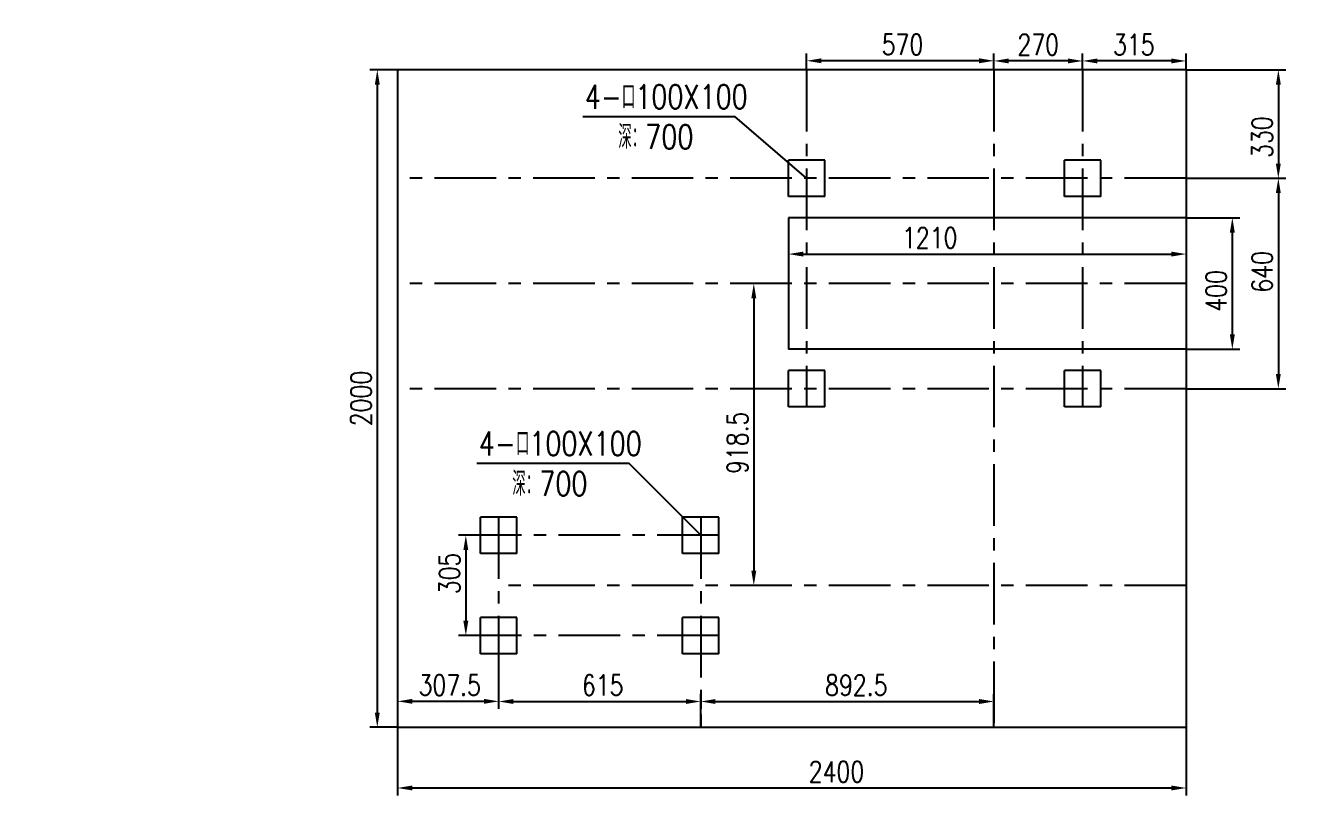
# Model space of a CAD drawing. Extents: x -2130 to 40755, y -2746 to 19315.
# Drawn here: x 7494 to 11392, y 1626 to 3968 of the extents above; entities that cross this region are included whole.
import ezdxf

# ---------------------------------------------------------------- set-up
doc = ezdxf.new("R2010")
doc.units = 0
doc.header["$LTSCALE"] = 5
doc.header["$MEASUREMENT"] = 0
doc.linetypes.add('CENTER', pattern=[2, 1.25, -0.25, 0.25, -0.25])
doc.layers.get('0').update_dxf_attribs({"linetype": 'CONTINUOUS'})
doc.layers.get('DEFPOINTS').update_dxf_attribs({"linetype": 'CONTINUOUS'})
doc.layers.add('点画线', color=3, linetype='CENTER')
doc.layers.add('细实线', color=1, linetype='CONTINUOUS')
doc.layers.add('粗实线', color=7, linetype='CONTINUOUS', lineweight=25)
doc.styles.add('HZ', font='gbenor.shx', dxfattribs={"bigfont": 'gbcbig.shx'})
doc.styles.get("Standard").update_dxf_attribs({"font": 'gbenor.shx', "bigfont": 'gbcbig.shx'})
doc.styles.add('样式 1', font='txt.shx', dxfattribs={"width": 0.78, "bigfont": 'gbcbig.shx'})
doc.dimstyles.new('20', dxfattribs={"dimscale": 20, "dimtxt": 3.5, "dimasz": 2.5, "dimexe": 0.18, "dimexo": 0, "dimgap": 0.5, "dimtad": 1, "dimtoh": 1, "dimdsep": 46, "dimtxsty": 'Standard', "dimcen": 0.09, "dimclrd": 1, "dimclre": 1, "dimclrt": 3, "dimazin": 2, "dimtm": 1e-09, "dimtfac": 1, "dimtmove": 0, "dimatfit": 3, "dimfxl": 0, "dimtolj": 1, "dimtzin": 0, "dimarcsym": 0})
doc.dimstyles.new('ISO-25', dxfattribs={"dimscale": 18, "dimtxt": 3.5, "dimasz": 2.5, "dimexe": 1.25, "dimexo": 0, "dimgap": 1, "dimtad": 1, "dimtoh": 1, "dimdsep": 46, "dimtxsty": 'HZ', "dimcen": 2.5, "dimclrd": 1, "dimclre": 1, "dimclrt": 3, "dimadec": 0, "dimazin": 0, "dimtfac": 1, "dimtmove": 0, "dimatfit": 0, "dimfxl": 0, "dimarcsym": 0})

# ---------------------------------------------------------------- blocks, each defined once
blk = doc.blocks.new('*D105')
at = {"layer": 'DEFPOINTS', "color": 0}
for p in [(8626.4, 3833.5), (8564.5, 1833.5), (8626.4, 1833.5)]:
    blk.add_point(p, dxfattribs=at)
at = {"layer": '粗实线', "color": 1, "lineweight": -2}
for p, q in [((8626.4, 3833.5), (8542, 3833.5)), ((8564.5, 3788.5), (8564.5, 1878.5)), ((8626.4, 1833.5), (8542, 1833.5))]:
    blk.add_line(p, q, dxfattribs=at)
at = {"layer": '粗实线', "color": 1}
for points in [[(8557, 3788.5), (8572, 3788.5), (8564.5, 3833.5)], [(8557, 1878.5), (8572, 1878.5), (8564.5, 1833.5)]]:
    blk.add_solid(points, dxfattribs=at)
at = {"layer": '粗实线', "color": 3, "insert": (8515, 2833.5), "char_height": 63, "attachment_point": 5, "rotation": 90, "style": '样式 1'}
blk.add_mtext('2000', dxfattribs=at)
blk = doc.blocks.new('*D111')
at = {"layer": 'DEFPOINTS', "color": 0}
for p in [(10441.4, 1912), (9548.9, 1833.5), (10441.4, 1833.5)]:
    blk.add_point(p, dxfattribs=at)
at = {"layer": '粗实线', "color": 1, "lineweight": -2}
for p, q in [((9548.9, 1833.5), (9548.9, 1934.5)), ((9593.9, 1912), (10396.4, 1912)), ((10441.4, 1833.5), (10441.4, 1934.5))]:
    blk.add_line(p, q, dxfattribs=at)
at = {"layer": '粗实线', "color": 1}
for points in [[(9593.9, 1919.5), (9593.9, 1904.5), (9548.9, 1912)], [(10396.4, 1919.5), (10396.4, 1904.5), (10441.4, 1912)]]:
    blk.add_solid(points, dxfattribs=at)
at = {"layer": '粗实线', "color": 3, "insert": (10022.5, 1961.5), "char_height": 63, "attachment_point": 5, "style": '样式 1'}
blk.add_mtext('892.5', dxfattribs=at)
blk = doc.blocks.new('*D113')
at = {"layer": 'DEFPOINTS', "color": 0}
for p in [(8626.4, 1833.5), (11026.4, 1833.5), (11026.4, 1649)]:
    blk.add_point(p, dxfattribs=at)
at = {"layer": '粗实线', "color": 1, "lineweight": -2}
for p, q in [((8626.4, 1833.5), (8626.4, 1626.5)), ((11026.4, 1833.5), (11026.4, 1626.5)), ((8671.4, 1649), (10981.4, 1649))]:
    blk.add_line(p, q, dxfattribs=at)
at = {"layer": '粗实线', "color": 1}
for points in [[(8671.4, 1656.5), (8671.4, 1641.5), (8626.4, 1649)], [(10981.4, 1656.5), (10981.4, 1641.5), (11026.4, 1649)]]:
    blk.add_solid(points, dxfattribs=at)
at = {"layer": '粗实线', "color": 3, "insert": (9962, 1698.5), "char_height": 63, "attachment_point": 5, "style": '样式 1'}
blk.add_mtext('2400', dxfattribs=at)
blk = doc.blocks.new('*D114')
at = {"layer": 'DEFPOINTS', "color": 0}
for p in [(11026.4, 3383.5), (11167, 3383.5), (11026.4, 2983.5)]:
    blk.add_point(p, dxfattribs=at)
at = {"layer": '粗实线', "color": 1, "lineweight": -2}
for p, q in [((11026.4, 3383.5), (11189.5, 3383.5)), ((11167, 3028.5), (11167, 3338.5)), ((11026.4, 2983.5), (11189.5, 2983.5))]:
    blk.add_line(p, q, dxfattribs=at)
at = {"layer": '粗实线', "color": 1}
for points in [[(11159.5, 3338.5), (11174.5, 3338.5), (11167, 3383.5)], [(11159.5, 3028.5), (11174.5, 3028.5), (11167, 2983.5)]]:
    blk.add_solid(points, dxfattribs=at)
at = {"layer": '粗实线', "color": 3, "insert": (11117.5, 3161), "char_height": 63, "attachment_point": 5, "rotation": 90, "style": '样式 1'}
blk.add_mtext('400', dxfattribs=at)
blk = doc.blocks.new('*D115')
at = {"layer": 'DEFPOINTS', "color": 0}
for p in [(11026.4, 3503.5), (11026.4, 2863.5), (11307, 2863.5)]:
    blk.add_point(p, dxfattribs=at)
at = {"layer": '粗实线', "color": 1, "lineweight": -2}
for p, q in [((11026.4, 3503.5), (11329.5, 3503.5)), ((11307, 3458.5), (11307, 2908.5)), ((11026.4, 2863.5), (11329.5, 2863.5))]:
    blk.add_line(p, q, dxfattribs=at)
at = {"layer": '粗实线', "color": 1}
for points in [[(11299.5, 3458.5), (11314.5, 3458.5), (11307, 3503.5)], [(11299.5, 2908.5), (11314.5, 2908.5), (11307, 2863.5)]]:
    blk.add_solid(points, dxfattribs=at)
at = {"layer": '粗实线', "color": 3, "insert": (11257.5, 3219), "char_height": 63, "attachment_point": 5, "rotation": 90, "style": '样式 1'}
blk.add_mtext('640', dxfattribs=at)
blk = doc.blocks.new('*D116')
at = {"layer": 'DEFPOINTS', "color": 0}
for p in [(11026.4, 3833.5), (11026.4, 3503.5), (11307, 3503.5)]:
    blk.add_point(p, dxfattribs=at)
at = {"layer": '粗实线', "color": 1, "lineweight": -2}
for p, q in [((11026.4, 3833.5), (11329.5, 3833.5)), ((11307, 3788.5), (11307, 3548.5)), ((11026.4, 3503.5), (11329.5, 3503.5))]:
    blk.add_line(p, q, dxfattribs=at)
at = {"layer": '粗实线', "color": 1}
for points in [[(11299.5, 3788.5), (11314.5, 3788.5), (11307, 3833.5)], [(11299.5, 3548.5), (11314.5, 3548.5), (11307, 3503.5)]]:
    blk.add_solid(points, dxfattribs=at)
at = {"layer": '粗实线', "color": 3, "insert": (11257.5, 3629), "char_height": 63, "attachment_point": 5, "rotation": 90, "style": '样式 1'}
blk.add_mtext('330', dxfattribs=at)
blk = doc.blocks.new('*D117')
at = {"layer": 'DEFPOINTS', "color": 0}
for p in [(9816.4, 3183.5), (9710.5, 2265), (9816.4, 2265)]:
    blk.add_point(p, dxfattribs=at)
at = {"layer": '粗实线', "color": 1, "lineweight": -2}
for p, q in [((9816.4, 3183.5), (9688, 3183.5)), ((9710.5, 3138.5), (9710.5, 2310)), ((9816.4, 2265), (9688, 2265))]:
    blk.add_line(p, q, dxfattribs=at)
at = {"layer": '粗实线', "color": 1}
for points in [[(9703, 3138.5), (9718, 3138.5), (9710.5, 3183.5)], [(9703, 2310), (9718, 2310), (9710.5, 2265)]]:
    blk.add_solid(points, dxfattribs=at)
at = {"layer": '粗实线', "color": 3, "insert": (9661, 2699), "char_height": 63, "attachment_point": 5, "rotation": 90, "style": '样式 1'}
blk.add_mtext('918.5', dxfattribs=at)
blk = doc.blocks.new('*D118')
at = {"layer": 'DEFPOINTS', "color": 0}
for p in [(10711.4, 3860.5), (10711.4, 3833.5), (11026.4, 3833.5)]:
    blk.add_point(p, dxfattribs=at)
at = {"layer": '粗实线', "color": 1, "lineweight": -2}
for p, q in [((10711.4, 3833.5), (10711.4, 3883)), ((10981.4, 3860.5), (10756.4, 3860.5)), ((11026.4, 3833.5), (11026.4, 3883))]:
    blk.add_line(p, q, dxfattribs=at)
at = {"layer": '粗实线', "color": 1}
for points in [[(10756.4, 3868), (10756.4, 3853), (10711.4, 3860.5)], [(10981.4, 3868), (10981.4, 3853), (11026.4, 3860.5)]]:
    blk.add_solid(points, dxfattribs=at)
at = {"layer": '粗实线', "color": 3, "insert": (10867, 3910), "char_height": 63, "attachment_point": 5, "style": '样式 1'}
blk.add_mtext('315', dxfattribs=at)
blk = doc.blocks.new('*D119')
at = {"layer": 'DEFPOINTS', "color": 0}
for p in [(10441.4, 3860.5), (10441.4, 3833.5), (10711.4, 3833.5)]:
    blk.add_point(p, dxfattribs=at)
at = {"layer": '粗实线', "color": 1, "lineweight": -2}
for p, q in [((10441.4, 3833.5), (10441.4, 3883)), ((10666.4, 3860.5), (10486.4, 3860.5)), ((10711.4, 3833.5), (10711.4, 3883))]:
    blk.add_line(p, q, dxfattribs=at)
at = {"layer": '粗实线', "color": 1}
for points in [[(10486.4, 3868), (10486.4, 3853), (10441.4, 3860.5)], [(10666.4, 3868), (10666.4, 3853), (10711.4, 3860.5)]]:
    blk.add_solid(points, dxfattribs=at)
at = {"layer": '粗实线', "color": 3, "insert": (10576.4, 3910), "char_height": 63, "attachment_point": 5, "style": '样式 1'}
blk.add_mtext('270', dxfattribs=at)
blk = doc.blocks.new('*D120')
at = {"layer": 'DEFPOINTS', "color": 0}
for p in [(9871.4, 3861), (9871.4, 3833.5), (10441.4, 3833.5)]:
    blk.add_point(p, dxfattribs=at)
at = {"layer": '粗实线', "color": 1, "lineweight": -2}
for p, q in [((9871.4, 3833.5), (9871.4, 3883.5)), ((10396.4, 3861), (9916.4, 3861)), ((10441.4, 3833.5), (10441.4, 3883.5))]:
    blk.add_line(p, q, dxfattribs=at)
at = {"layer": '粗实线', "color": 1}
for points in [[(9916.4, 3868.5), (9916.4, 3853.5), (9871.4, 3861)], [(10396.4, 3868.5), (10396.4, 3853.5), (10441.4, 3861)]]:
    blk.add_solid(points, dxfattribs=at)
at = {"layer": '粗实线', "color": 3, "insert": (10163, 3910.5), "char_height": 63, "attachment_point": 5, "style": '样式 1'}
blk.add_mtext('570', dxfattribs=at)
blk = doc.blocks.new('*D121')
at = {"layer": 'DEFPOINTS', "color": 0}
for p in [(8878.9, 2417.5), (8834, 2112.5), (8878.9, 2112.5)]:
    blk.add_point(p, dxfattribs=at)
at = {"layer": '粗实线', "color": 1, "lineweight": -2}
for p, q in [((8878.9, 2417.5), (8811.5, 2417.5)), ((8834, 2372.5), (8834, 2157.5)), ((8878.9, 2112.5), (8811.5, 2112.5))]:
    blk.add_line(p, q, dxfattribs=at)
at = {"layer": '粗实线', "color": 1}
for points in [[(8826.5, 2372.5), (8841.5, 2372.5), (8834, 2417.5)], [(8826.5, 2157.5), (8841.5, 2157.5), (8834, 2112.5)]]:
    blk.add_solid(points, dxfattribs=at)
at = {"layer": '粗实线', "color": 3, "insert": (8784.5, 2301.5), "char_height": 63, "attachment_point": 5, "rotation": 90, "style": '样式 1'}
blk.add_mtext('305', dxfattribs=at)
blk = doc.blocks.new('*D122')
at = {"layer": 'DEFPOINTS', "color": 0}
for p in [(8933.9, 2057.5), (9548.9, 1934.5), (9548.9, 1912)]:
    blk.add_point(p, dxfattribs=at)
at = {"layer": '粗实线', "color": 1, "lineweight": -2}
for p, q in [((8933.9, 2057.5), (8933.9, 1889.5)), ((8978.9, 1912), (9503.9, 1912)), ((9548.9, 1934.5), (9548.9, 1889.5))]:
    blk.add_line(p, q, dxfattribs=at)
at = {"layer": '粗实线', "color": 1}
for points in [[(8978.9, 1919.5), (8978.9, 1904.5), (8933.9, 1912)], [(9503.9, 1919.5), (9503.9, 1904.5), (9548.9, 1912)]]:
    blk.add_solid(points, dxfattribs=at)
at = {"layer": '粗实线', "color": 3, "insert": (9250.5, 1961.5), "char_height": 63, "attachment_point": 5, "style": '样式 1'}
blk.add_mtext('615', dxfattribs=at)
blk = doc.blocks.new('*D123')
at = {"layer": 'DEFPOINTS', "color": 0}
for p in [(8626.4, 2057.5), (8933.9, 2057.5), (8626.4, 1912.5)]:
    blk.add_point(p, dxfattribs=at)
at = {"layer": '粗实线', "color": 1, "lineweight": -2}
for p, q in [((8626.4, 2057.5), (8626.4, 1890)), ((8933.9, 2057.5), (8933.9, 1890)), ((8888.9, 1912.5), (8671.4, 1912.5))]:
    blk.add_line(p, q, dxfattribs=at)
at = {"layer": '粗实线', "color": 1}
for points in [[(8671.4, 1920), (8671.4, 1905), (8626.4, 1912.5)], [(8888.9, 1920), (8888.9, 1905), (8933.9, 1912.5)]]:
    blk.add_solid(points, dxfattribs=at)
at = {"layer": '粗实线', "color": 3, "insert": (8785, 1962), "char_height": 63, "attachment_point": 5, "style": '样式 1'}
blk.add_mtext('307.5', dxfattribs=at)
blk = doc.blocks.new('*D124')
at = {"layer": 'DEFPOINTS', "color": 0}
for p in [(9816.4, 3383.5), (11026.4, 3383.5), (11026.4, 3273)]:
    blk.add_point(p, dxfattribs=at)
at = {"layer": '粗实线', "color": 1, "lineweight": -2}
for p, q in [((9816.4, 3383.5), (9816.4, 3250.5)), ((11026.4, 3383.5), (11026.4, 3250.5)), ((9861.4, 3273), (10981.4, 3273))]:
    blk.add_line(p, q, dxfattribs=at)
at = {"layer": '粗实线', "color": 1}
for points in [[(9861.4, 3280.5), (9861.4, 3265.5), (9816.4, 3273)], [(10981.4, 3280.5), (10981.4, 3265.5), (11026.4, 3273)]]:
    blk.add_solid(points, dxfattribs=at)
at = {"layer": '粗实线', "color": 3, "insert": (10246, 3322.5), "char_height": 63, "attachment_point": 5, "style": '样式 1'}
blk.add_mtext('1210', dxfattribs=at)
blk = doc.blocks.new('*D278')
at = {"color": 1, "lineweight": -2}
for p, q in [((6935.4, 16333.9), (7097.2, 16333.9)), ((7093.6, 16283.9), (7093.6, 16121.9)), ((6935.4, 16071.9), (7097.2, 16071.9))]:
    blk.add_line(p, q, dxfattribs=at)
at = {"color": 1}
for points in [[(7085.3, 16283.9), (7101.9, 16283.9), (7093.6, 16333.9)], [(7085.3, 16121.9), (7101.9, 16121.9), (7093.6, 16071.9)]]:
    blk.add_solid(points, dxfattribs=at)
at = {"layer": 'DEFPOINTS', "color": 0}
for p in [(6935.4, 16333.9), (6935.4, 16071.9), (7093.6, 16071.9), (39034.1, 3641.5), (39354.1, 3641.5), (39354.1, 3527)]:
    blk.add_point(p, dxfattribs=at)
at = {"layer": '粗实线', "color": 1, "lineweight": -2}
for p, q in [((39034.1, 3641.5), (39034.1, 3504.5)), ((39354.1, 3641.5), (39354.1, 3504.5)), ((39079.1, 3527), (39309.1, 3527))]:
    blk.add_line(p, q, dxfattribs=at)
at = {"layer": '粗实线', "color": 1}
for points in [[(39079.1, 3534.5), (39079.1, 3519.5), (39034.1, 3527)], [(39309.1, 3534.5), (39309.1, 3519.5), (39354.1, 3527)]]:
    blk.add_solid(points, dxfattribs=at)
at = {"color": 3, "insert": (7048.6, 16202.9), "char_height": 70, "attachment_point": 5, "rotation": 90}
blk.add_mtext('\\A1;262', dxfattribs=at)
at = {"layer": '粗实线', "color": 3, "insert": (39206.5, 3576.5), "char_height": 63, "attachment_point": 5, "style": '样式 1'}
blk.add_mtext('320', dxfattribs=at)

msp = doc.modelspace()

# ---------------------------------------------------------------- linework, layer by layer
msp.add_line((9816.3604, 3383.5272), (9816.3604, 2983.5272))
at = {"layer": '点画线', "ltscale": 30}
for p, q in [((9871.3604, 3833.5272), (9871.3604, 2808.5272)), ((10441.3604, 3833.5272), (10441.3604, 1833.5272)), ((10711.3604, 3833.5272), (10711.3604, 2808.5272)), ((11026.3604, 3503.5272), (8626.3604, 3503.5272)), ((11026.3604, 3183.5272), (8626.3604, 3183.5272)), ((11026.3604, 2863.5272), (8626.3604, 2863.5272)), ((8933.8604, 2472.5272), (8933.8604, 2057.5272)), ((9548.8604, 2472.5272), (9548.8604, 1833.5272)), ((9603.8604, 2417.5272), (8878.8604, 2417.5272)), ((11026.3604, 2265.0272), (8933.8604, 2265.0272)), ((9603.8604, 2112.5272), (8878.8604, 2112.5272))]:
    msp.add_line(p, q, dxfattribs=at)
at = {"layer": '粗实线'}
for p, q in [((8626.3604, 3833.5272), (8626.3604, 1833.5272)), ((11026.3604, 3833.5272), (8626.3604, 3833.5272)), ((11026.3604, 3833.5272), (11026.3604, 1833.5272)), ((9816.3604, 3448.5272), (9816.3604, 3558.5272)), ((9926.3604, 3558.5272), (9816.3604, 3558.5272)), ((9926.3604, 3448.5272), (9926.3604, 3558.5272)), ((10766.3604, 3558.5272), (10656.3604, 3558.5272)), ((10656.3604, 3448.5272), (10656.3604, 3558.5272)), ((10766.3604, 3448.5272), (10766.3604, 3558.5272)), ((9926.3604, 3448.5272), (9816.3604, 3448.5272)), ((10766.3604, 3448.5272), (10656.3604, 3448.5272)), ((11026.3604, 3383.5272), (9816.3604, 3383.5272)), ((11026.3604, 2983.5272), (9816.3604, 2983.5272)), ((9816.3604, 2808.5272), (9816.3604, 2918.5272)), ((9926.3604, 2918.5272), (9816.3604, 2918.5272)), ((9926.3604, 2808.5272), (9926.3604, 2918.5272)), ((10656.3604, 2808.5272), (10656.3604, 2918.5272)), ((10766.3604, 2918.5272), (10656.3604, 2918.5272)), ((10766.3604, 2808.5272), (10766.3604, 2918.5272)), ((9926.3604, 2808.5272), (9816.3604, 2808.5272)), ((10766.3604, 2808.5272), (10656.3604, 2808.5272)), ((8878.8604, 2362.5272), (8878.8604, 2472.5272)), ((8988.8604, 2472.5272), (8878.8604, 2472.5272)), ((8988.8604, 2362.5272), (8988.8604, 2472.5272)), ((9603.8604, 2472.5272), (9493.8604, 2472.5272)), ((9493.8604, 2362.5272), (9493.8604, 2472.5272)), ((9603.8604, 2362.5272), (9603.8604, 2472.5272)), ((8988.8604, 2362.5272), (8878.8604, 2362.5272)), ((9603.8604, 2362.5272), (9493.8604, 2362.5272)), ((8988.8604, 2167.5272), (8878.8604, 2167.5272)), ((8878.8604, 2057.5272), (8878.8604, 2167.5272)), ((8988.8604, 2057.5272), (8988.8604, 2167.5272)), ((9493.8604, 2057.5272), (9493.8604, 2167.5272)), ((9603.8604, 2167.5272), (9493.8604, 2167.5272)), ((9603.8604, 2057.5272), (9603.8604, 2167.5272)), ((8988.8604, 2057.5272), (8878.8604, 2057.5272)), ((9603.8604, 2057.5272), (9493.8604, 2057.5272)), ((8626.3604, 1833.5272), (11026.3604, 1833.5272))]:
    msp.add_line(p, q, dxfattribs=at)
at = {"layer": '细实线'}
for p, q in [((9190.5, 3692), (9652.5, 3692)), ((9871.3604, 3503.5272), (9652.5, 3692)), ((8868, 2636.5), (9330, 2636.5)), ((9548.8604, 2417.5272), (9330, 2636.5))]:
    msp.add_line(p, q, dxfattribs=at)

# ---------------------------------------------------------------- texts
at = {"layer": '点画线', "char_height": 73.13989, "attachment_point": 1, "style": '样式 1'}
for insert in [(9196.2016, 3788.2004), (8873.7016, 2733.2004)]:
    msp.add_mtext('4-口100X100\\P  深：700', dxfattribs=dict(at, insert=insert))

# ---------------------------------------------------------------- dimensions: what is measured, and where the dimension line sits
dim = msp.add_linear_dim(base=(7093.5862, 16071.873), p1=(6935.3888, 16333.873), p2=(6935.3888, 16071.873), angle=90, dimstyle='20')
dim.commit()
dim.dimension.update_dxf_attribs({"geometry": '*D278', "text_midpoint": (7048.5862, 16202.873)})
at = {"layer": '粗实线'}
for base, p1, p2, picture, middle in [((39354.0827, 3527), (39034.0827, 3641.5272), (39354.0827, 3641.5272), '*D278', (39206.5, 3527)), ((9871.3604, 3861), (10441.3604, 3833.5272), (9871.3604, 3833.5272), '*D120', (10163, 3861)), ((10441.3604, 3860.5), (10711.3604, 3833.5272), (10441.3604, 3833.5272), '*D119', (10576.3604, 3860.5)), ((10711.3604, 3860.5), (11026.3604, 3833.5272), (10711.3604, 3833.5272), '*D118', (10867, 3860.5)), ((11026.3604, 3273), (9816.3604, 3383.5272), (11026.3604, 3383.5272), '*D124', (10246, 3273)), ((8626.3604, 1912.5), (8933.8604, 2057.5272), (8626.3604, 2057.5272), '*D123', (8785, 1912.5)), ((9548.8604, 1912), (8933.8604, 2057.5272), (9548.8604, 1934.5), '*D122', (9250.5, 1912)), ((10441.3604, 1912), (9548.8604, 1833.5272), (10441.3604, 1833.5272), '*D111', (10022.5, 1912)), ((11026.3604, 1649), (8626.3604, 1833.5272), (11026.3604, 1833.5272), '*D113', (9962, 1649))]:
    dim = msp.add_linear_dim(base=base, p1=p1, p2=p2, dimstyle='ISO-25', override={"dimtxsty": '样式 1'}, dxfattribs=at)
    dim.commit()
    dim.dimension.update_dxf_attribs({"geometry": picture, "text_midpoint": middle, "dimtype": 160})
for base, p1, p2, picture, middle in [((8564.5, 1833.5272), (8626.3604, 3833.5272), (8626.3604, 1833.5272), '*D105', (8564.5, 2833.5272)), ((11307, 3503.5272), (11026.3604, 3833.5272), (11026.3604, 3503.5272), '*D116', (11307, 3629)), ((11307, 2863.5272), (11026.3604, 3503.5272), (11026.3604, 2863.5272), '*D115', (11307, 3219)), ((11167, 3383.5272), (11026.3604, 2983.5272), (11026.3604, 3383.5272), '*D114', (11167, 3161)), ((9710.5, 2265.0272), (9816.3604, 3183.5272), (9816.3604, 2265.0272), '*D117', (9710.5, 2699)), ((8834, 2112.5272), (8878.8604, 2417.5272), (8878.8604, 2112.5272), '*D121', (8834, 2301.5))]:
    dim = msp.add_linear_dim(base=base, p1=p1, p2=p2, angle=90, dimstyle='ISO-25', override={"dimtxsty": '样式 1'}, dxfattribs=at)
    dim.commit()
    dim.dimension.update_dxf_attribs({"geometry": picture, "text_midpoint": middle, "dimtype": 160})

doc.saveas('drawing.dxf')
